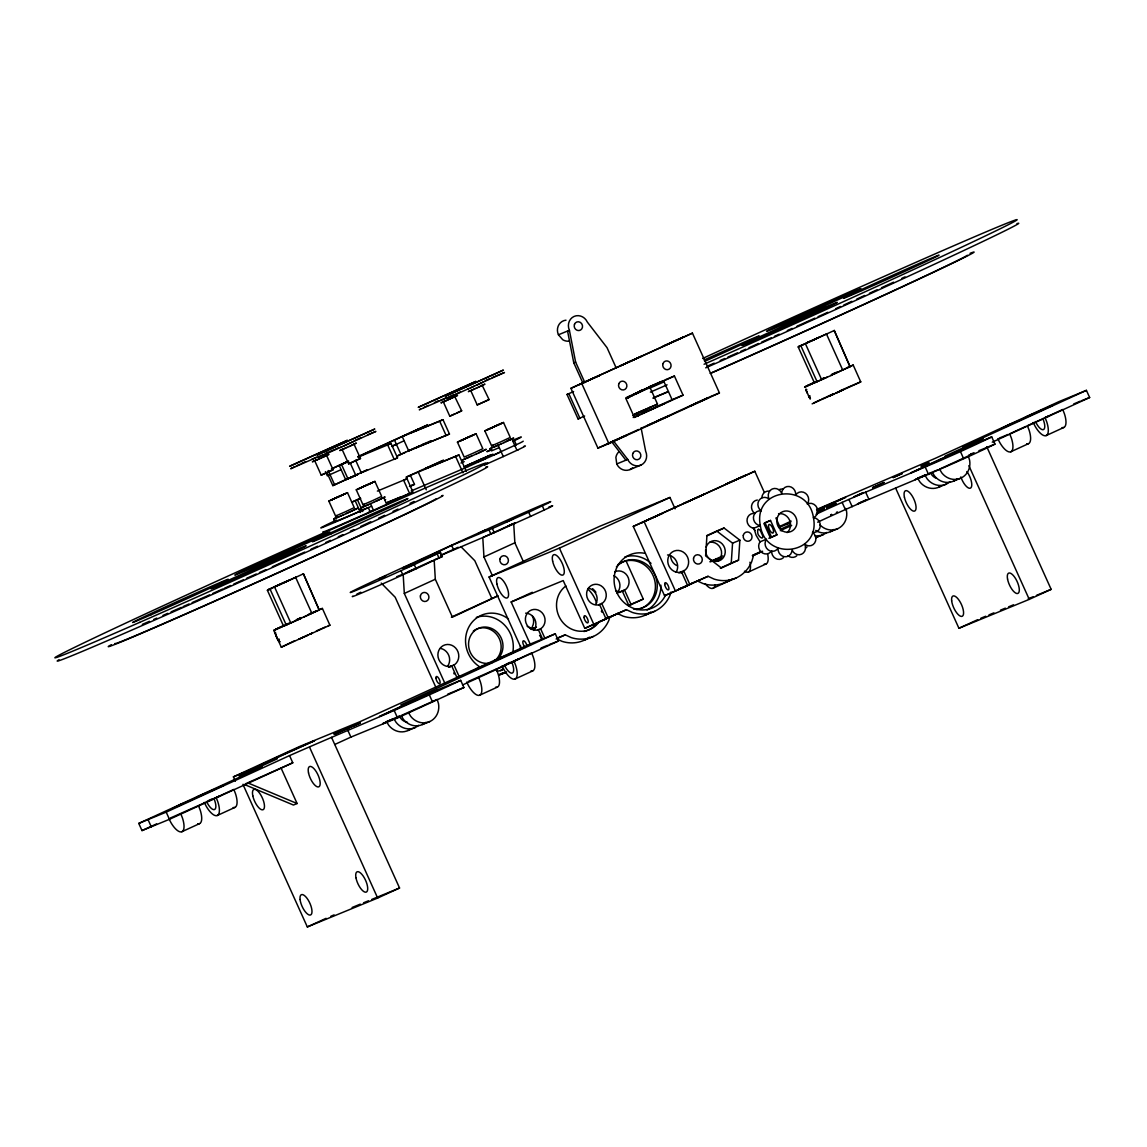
<?xml version="1.0" encoding="UTF-8"?>
<svg xmlns="http://www.w3.org/2000/svg" width="1147" height="1147" viewBox="0 0 1147 1147"><rect width="100%" height="100%" fill="white"/><g stroke="black" fill="none" stroke-linecap="round" stroke-linejoin="round"><path stroke-width="1.5" d="M320.716 609.028L322.364 608.383L329.92 625.23L281.302 647.18L273.746 630.32L288.686 623.251M281.302 647.18L294.851 640.643M296.084 577.113L274.979 586.619L279.194 584.841M312.285 612.985L309.446 614.118M322.364 608.484L283.61 626.205L267.409 590.318L280.943 584.052M669.475 415.615L647.869 425.422L652.041 423.372M812.133 403.859L860.752 381.922L853.196 365.061L848.35 367.054M826.915 333.791L798.455 346.609L802.742 344.874M853.196 365.061L830.758 375.485M720.33 568.138L731.241 563.148L732.56 543.162L716.746 531.032L706.638 535.663M724.058 528.036L706.925 535.893L705.606 555.865L721.42 567.994L738.553 560.137L739.872 540.165L724.058 528.036L716.746 531.032M276.556 636.657C273.172 625.818 277.23 642.822 279.854 641.632M609.774 617.158L608.856 620.326A34.539 32.001 67.7 0 1 571.192 637.589L565.227 634.836L557.614 637.961M670.981 592.024L670.049 595.193A34.539 32.001 67.7 0 1 632.384 612.455L626.42 609.702L599.164 621.76M805.667 389.421L810.054 398.927L809.897 395.729M679.01 572.955L685.361 569.858A11.155 10.323 67.7 0 0 682.895 551.865A11.155 10.323 67.7 0 0 667.812 559.564A11.155 10.323 67.7 0 0 680.601 572.296L681.576 571.966L687.698 585.644L664.557 595.723L633.273 526.43L754.798 471.259L764.246 492.206M598.734 604.813L603.064 602.705A10.495 9.721 67.7 0 0 601.128 585.816A10.495 9.721 67.7 0 0 586.719 592.426A10.495 9.721 67.7 0 0 598.089 604.985L599.566 604.569L606.089 619.022L584.784 628.355L563.22 580.583L511.161 601.974L530.574 644.958M336.946 517.455C333.648 516.752 333.06 522.358 335.842 520.795M328.845 501.096L347.498 492.665L354.251 507.619L345.29 511.82L335.598 516.05L328.845 501.096L347.498 492.665M356.273 489.826L374.911 481.41L381.664 496.35L372.703 500.565L363.011 504.78L356.273 489.826L374.911 481.41M335.598 516.05L336.659 515.49M336.63 517.698L339.397 516.594M363.011 504.78L364.086 504.221M364.043 506.429L366.825 505.34M626.864 398.224L649.962 387.385L657.518 404.131L634.434 414.97M319.181 609.946L303.41 573.815L319.181 609.946L303.539 617.158M640.628 391.514L635.323 394.195M850.013 366.639L834.256 330.494L850.013 366.639L834.371 373.836M449.395 666.88L454.814 664.514A11.155 10.337 67.7 0 0 453.825 646.421A11.155 10.337 67.7 0 0 438.097 652.686A11.155 10.337 67.7 0 0 449.853 666.493L451.76 666.034L457.309 678.321M319.31 456.807L318.12 457.467L375.886 431.415L368.015 434.627M420.49 409.121L419.286 409.794L447.33 397.636M457.438 442.14L476.077 433.738L482.83 448.692L473.138 453.223L464.191 457.094L457.438 442.14L476.077 433.738M484.851 430.885L503.504 422.483L510.257 437.423L500.551 441.953L491.604 445.825L484.851 430.885L503.504 422.483M491.604 445.825L493.052 445.108M483.647 450.484L480.65 451.947M492.837 447.402L494.873 446.627M491.403 450.914L499.26 447.617M518.286 449.696L503.304 456.578A106.255 1.477 -24.3 0 0 484.507 465.008M324.3 456.535L326.594 455.416L333.074 469.768L321.217 475.145L314.737 460.793L317.016 459.832M351.713 445.28L354.007 444.176L360.488 458.499L348.631 463.875L342.15 449.524L343.34 448.921M454.771 396.633L461.668 410.827L454.943 413.967L449.796 416.203L443.315 401.851L444.506 401.235M455.173 396.504L452.893 397.593M482.6 385.234L480.306 386.338M321.217 475.116L333.074 469.768M342.781 463.904L346.48 462.155M348.631 463.847L355.341 460.736M449.796 416.175L454.958 413.766M474.371 389.034L470.743 390.582L477.224 404.934L489.081 399.557L482.199 385.363M489.081 399.586L477.224 404.934M293.761 550.03L294.378 549.671L254.591 567.908L261.688 564.224M487.704 463.202L484.407 464.75M303.41 573.815L279.968 584.612M824.865 306.593L825.482 306.235L785.695 324.472L816.707 310.149M626.749 435.243L606.577 444.348L610.476 442.427M834.256 330.494L813.596 339.928M406.024 567.837L409.321 566.303M408.16 571.88L414.024 569.313M360.187 723.054L353.075 726.266L354.452 725.592M863.433 492.608L853.942 496.88L863.433 492.579M375.915 501.268L385.105 496.952L381.263 498.544M362.868 509.827L368.287 507.605L370.18 511.791M384.818 500.063L385.65 499.533M512.924 441.366L517.813 438.957A78.742 1.104 -24.3 0 0 513.412 440.018M492.751 455.388L519.706 443.143A78.742 1.104 -24.3 0 0 523.147 441.179M403.285 568.31L451.646 545.427L495.504 527.118A106.255 1.477 -24.3 0 1 528.695 512.222L547.248 503.562A78.742 1.104 -24.3 0 0 487.231 529.082L474.328 534.903A121.396 1.692 -24.3 0 0 438.885 551.033L405.723 566.231A121.396 1.692 -24.3 0 0 374.854 580.497L365.95 584.669A78.742 1.104 -24.3 0 0 389.421 575.909L414.253 564.668A106.255 1.477 -24.3 0 1 434.713 554.99L440.448 552.338L442.341 556.524L436.591 559.163A106.255 1.477 -24.3 0 0 416.132 568.84L391.299 580.081A78.742 1.104 -24.3 0 1 352.875 596.196M440.563 555.549L497.397 531.305A106.255 1.477 -24.3 0 1 530.574 516.394L549.141 507.734A78.742 1.104 -24.3 0 0 548.811 507.117M294.98 466.557L290.693 468.736L323.253 454.527M464.22 459.144L462.37 460.076L469.324 457.065M491.633 447.875L489.783 448.807L498.959 444.821M506.071 441.609L513.684 438.039L508.135 440.362M514.817 445.552L516.207 444.864L514.487 440.505M326.221 452.793L327.311 452.276M470.026 390.812L468.363 391.629L475.89 388.36M692.215 404.977L690.15 406.038L708.717 397.751M414.741 568.984L415.501 568.611L414.741 568.898M508.15 526.043L507.39 526.416L513.512 523.606L511.677 524.552M300.113 638.564L298.736 639.237L308.256 635.065M813.797 402.898L820.019 399.945M830.944 395.256L829.568 395.93L830.944 395.4M857.512 503.877L866.673 499.777L860.092 502.658M352.588 510.644L355.054 509.411L353.62 509.985M364.373 506.185L361.205 507.763L368.804 504.465M380.001 499.375L382.066 498.3M827.001 377.177L814.442 382.883L798.24 347.011L811.775 340.745M296.571 465.811L299.754 464.306M322.407 455.302L327.167 453.051M423.573 407.615L428.333 405.364M455.76 394.109L446.699 398.539L504.479 372.488L492.221 377.607M508.064 440.677L511.06 439.215L508.594 440.219M315.568 460.291L312.357 461.825L318.364 459.23M444.161 401.35L440.95 402.884L446.957 400.289M342.982 449.022L339.784 450.57L345.792 447.961M415.988 430.455C420.978 427.974 402.353 436.706 412.805 431.759M423.257 444.434L421.494 445.251L423.257 444.348M360.359 498.386L358.71 499.174L360.344 498.501M431.917 465.739C436.907 463.259 418.282 471.99 428.734 467.044M408.662 571.636L413.164 569.586M813.969 382.496L804.577 387.127L832.077 375.069M824.664 377.908L822.012 379.184L824.664 378.094M309.833 634.334L312.486 633.029L309.833 634.148M354.38 725.449L359.011 723.169L335.053 734.037L360.187 723.04M831.589 514.415L830.715 514.831L831.589 514.544M451.359 617.129L497.87 595.795M497.683 596.039L452.42 617.143L435.315 579.249L434.154 559.879L442.341 556.524M301.274 463.603L305.862 461.481M457.28 393.392L460.348 391.987M478.657 452.864L486.271 449.294L484.909 449.81M322.952 457.166L328.96 454.341L325.762 455.689M451.531 398.224L457.553 395.4L454.355 396.747M350.365 445.896L356.387 443.072L353.176 444.419M478.959 386.955L484.966 384.13L481.769 385.478M352.961 476.507L349.262 478.256L350.896 477.568M355.169 475.661L357.792 474.414L354.093 476.005M422.125 444.993L425.379 443.402M815.345 339.125C829.324 332.544 796.104 347.527 810.026 341.519M694.136 404.074L708.731 397.522M831.532 375.012L835.762 372.976L831.546 374.782M508.852 525.713L510.687 524.867M301.389 637.961L304.715 636.442M821.539 399.242L825.697 397.321M832.235 394.654L833.797 393.923M235.364 781.15L233.415 776.849L264.799 762.382L299.783 746.425L359.628 721.85L527.849 645.058L555.306 633.789L558.532 640.972L462.542 684.974M778.641 526.903L791.186 521.111M289.546 755.601L292.786 762.784L169.441 819.316L141.999 830.586L138.758 823.417L166.2 812.133L289.546 755.601C346.58 730.481 404.361 707.097 460.678 680.343L463.918 687.512L397.55 717.936L350.753 737.163M816.062 514.272C873.985 487.031 934.217 465.094 991.725 436.921L994.965 444.104C936.913 472.521 876.122 494.644 817.682 522.186M836.335 512.422L837.41 511.92M357.893 456.664L389.478 442.183A121.396 1.692 -24.3 0 1 424.92 426.053L427.659 424.92L358.251 456.735M331.34 469.066L348.702 461.108M391.041 443.488L387.715 445.007L394.195 459.359L397.522 457.839L391.041 443.488L358.136 457.166M439.674 421.193L442.986 419.673L449.466 434.025L408.719 450.929L402.239 436.577L439.674 421.193L446.154 435.545M341.118 469.639L327.325 475.833L325.433 471.646M391.657 446.484L404.131 440.763M326.981 472.664L332.831 485.625L367.814 469.668L363.714 471.36M405.45 452.233A121.396 1.692 -24.3 0 0 396.862 456.162L430.985 440.72M570.919 388.317L692.43 333.132L719.427 392.934L608.885 443.602L597.917 448.104L570.919 388.317L692.43 333.132M567.019 394.482L568.84 393.722L579.88 418.182L578.059 418.927L567.019 394.482L573.6 391.543M352 502.185L360.688 498.386M368.001 512.752L386.711 504.25A106.255 1.477 -24.3 0 1 407.171 494.572L412.906 491.934L406.31 477.095L458.915 454.958L466.299 471.302M431.587 465.926L426.053 468.463L458.915 454.958M352.115 510.917L343.096 515.017M379.528 499.648L373.521 502.357M409.952 486.443L414.483 484.378L410.425 475.403M411.142 490.959L467.962 466.714M578.059 418.927L584.64 416.003M639.51 391.227L642.736 389.736M649.216 386.768L661.375 381.55M626.162 397.636L663.453 380.546L672.085 399.672L683.053 395.17L674.422 376.03L665.016 379.901M674.422 376.03L625.789 398.324L634.42 417.465L683.053 395.17M627.223 397.909L632.083 395.672M635.137 413.938L636.04 413.522M632.743 415.63L650.75 407.085L644.858 409.508M633.187 417.508L672.085 399.672M597.917 448.104L638.549 429.48M641.804 427.989L708.459 397.435M404.705 573.385L432.605 560.596M445.108 683.813L404.317 593.458L435.315 579.249M483.948 556.955L514.86 542.789L513.698 523.419L482.787 537.585L483.948 556.955L492.436 575.751M521.383 648.6L489.066 577.013L599.609 526.344L669.948 497.454L675.096 508.838M489.066 577.013L559.406 548.123L669.948 497.454M633.273 526.43L754.798 471.259M511.161 601.974L532.294 592.282M770.497 520.451L763.873 523.491L770.354 537.843L776.978 534.803L770.497 520.451L765.02 522.702L771.501 537.054L776.978 534.803M537.556 629.99L540.925 628.599A10.495 9.721 67.7 0 0 540.165 611.107A10.495 9.721 67.7 0 0 525.426 618.247A10.495 9.721 67.7 0 0 538.43 629.803L542.732 639.366M790.498 522.229L787.473 523.606L790.398 522.415M816.879 510.745L845.64 497.311L817.653 509.583M816.879 512.265L824.406 508.809L817.94 511.476M138.758 823.417L262.118 766.87L239.279 776.247L277.316 758.812L233.415 776.849M709.878 561.786L722.739 555.894M780.505 529.254L790.269 524.781M710.839 561.672L716.732 558.976L711.398 561.155M712.258 561.37L721.105 557.313M555.306 633.789L400.762 704.946L460.678 680.343M713.563 561.256L721.692 557.528M780.275 530.674L791.659 525.455M992.255 442.168L1089.65 397.522L1086.41 390.353L963.036 446.9L983.108 438.656L945.071 456.09L991.725 436.921M768.848 538.273L771.501 537.054M629.574 604.913L643.281 599.064L626.018 560.854M556.166 638.994L565.227 634.836M643.281 599.064L628.9 605.645L622.377 591.192L621.129 591.594A10.495 9.721 67.7 0 1 615.609 590.734M141.999 830.586L156.609 823.89M208.037 800.792L212.453 798.771M505.841 664.299L510.257 662.278M584.784 628.355L626.42 609.702M170.373 818.026L220.711 795.66L213.872 798.47A10.495 3.943 65.4 0 1 214.532 809.538A10.495 3.943 65.4 0 1 206.56 801.481M245.917 783.602L292.786 762.784M468.191 681.519L518.53 659.152L511.677 661.977A10.495 3.943 65.4 0 1 512.336 673.045A10.495 3.943 65.4 0 1 504.365 664.973M1025.762 426.44L1009.69 433.81L1011.31 437.91A17.062 6.423 65.4 0 1 1010.765 451.789L1028.458 443.688M1063.828 427.473L1046.136 435.588A17.062 6.423 65.4 0 0 1046.681 421.709L1045.06 417.594L1062.739 409.493L1064.359 413.594A17.062 6.423 65.4 0 1 1062.05 427.573M334.752 744.489L350.896 737.105L347.656 729.922M418.669 725.305A17.062 15.8 67.7 0 1 396.116 722.381L393.808 718.581L382.754 723.642L399.543 716.302M395.185 717.95L399.328 716.043A10.495 9.721 67.7 0 0 407.5 722.309M915.435 479.489L924.912 475.145L927.22 478.944A17.062 15.8 67.7 0 0 949.773 481.869M921.17 477.209L932.224 472.134L934.533 475.933A17.062 15.8 67.7 0 0 957.085 478.858M968.857 455.345L972.011 453.897L969.086 455.101M425.981 722.295A17.062 15.8 67.7 0 1 403.429 719.37L401.12 715.57L437.165 699.398L438.498 703.641A17.062 15.8 67.7 0 1 429.824 721.535L422.512 724.531M664.557 595.723L687.698 585.644M708.057 576.31L678.938 589.128L708.057 576.31L714.022 579.063A34.539 32.001 67.7 0 0 751.686 561.786L753.55 555.449L762.626 551.291M753.178 555.105L760.733 551.635M752.432 555.578L761.852 551.449M168.896 818.628L170.917 822.571A17.062 6.423 65.4 0 0 181.857 831.733L199.549 823.632M204.266 802.413L206.288 806.355A17.062 6.423 65.4 0 0 217.227 815.517L234.92 807.416M466.7 682.121L468.722 686.064A17.062 6.423 65.4 0 0 479.661 695.225L497.354 687.125M502.071 665.905L504.092 669.848A17.062 6.423 65.4 0 0 515.032 679.024L532.724 670.909M712.961 588.296L730.653 580.196M748.331 572.081L766.024 563.98M242.935 784.347L307.324 926.934L326.092 918.331M895.592 488.02L958.921 628.269L977.688 619.667M307.324 926.934L377.664 898.044L399.557 888.007L331.512 737.32M958.921 628.269L1029.26 599.379L1051.154 589.343L986.764 446.757M434.455 402.54L438.684 400.604M326.25 453.18L333.304 449.939M334.695 449.567L338.924 447.631M476.679 385.163L483.331 381.965M450.025 398.912L452.448 397.851M321.432 457.854L323.855 456.793M477.453 387.643L479.862 386.582M348.86 446.584L351.283 445.523M413.924 431.401L419.3 428.921L416.605 429.982M419.286 446.111L415.874 447.703L420.404 445.61M354.079 476.148L355.814 475.388L350.05 462.642M429.853 466.686L443.588 460.205L441.767 460.951A121.396 1.692 -24.3 0 0 406.31 477.095M476.363 453.911L479.876 452.362M503.791 442.656L507.289 441.093M261.688 564.052L285.603 553.585M282.75 583.235L288.729 580.411L284.513 582.217M612.785 441.366L618.004 439M381.879 577.572C371.929 582.232 392.833 572.568 382.869 577.242M410.311 565.973L413.608 564.424L406.024 567.851M821.066 379.241L824.163 377.822M298.951 619.122L300.7 618.319M827.073 396.69L833.267 393.865M816.578 509.512L935.622 458.169L1058.968 401.622L1086.41 390.353M924.382 464.535C911.951 470.37 938.074 458.284 925.629 464.134M346.093 513.612L357.678 508.221L353.85 509.813M448.835 396.948L453.337 394.912M476.937 453.696L470.757 456.492M501.253 443.846L504.365 442.441M477.783 460.836L465.338 466.643L489.239 455.875L477.525 460.893A106.069 1.477 -24.3 0 0 463.976 466.872M448.147 399.801L450.341 398.812M319.569 458.743L321.748 457.753M475.575 388.532L477.754 387.543M346.982 447.473L349.161 446.484M346.265 462.442L347.828 461.725M352.746 476.794L354.294 476.077M373.621 502.357L370.51 503.748L373.478 510.329L361.879 515.49A78.742 1.104 -24.3 0 1 323.454 531.606M810.8 341.304L814.556 339.612M283.739 582.447L267.624 589.916L271.911 588.182M657.26 420.978L665.303 417.379M296.471 619.71L301.274 617.545M296.184 620.011L299.94 618.319M297.145 619.939L300.715 618.104M301.231 618.376L273.746 630.434M835.546 393.134L843.332 389.722L835.532 393.364M495.346 446.484L501.354 443.746M634.348 414.21L643.395 410.153M847.518 367.7L850.457 366.38M805.94 389.378L806.785 389.464M806.026 390.252L806.198 389.493M806.398 391.098L806.298 390.138M809.022 396.919L810.442 398.669M278.176 640.227L279.811 641.976M447.072 397.407L440.434 400.317M474.485 386.138L470.485 387.915M343.785 446.025L354.738 440.907M446.04 400.733L448.463 399.615M317.447 459.675L319.884 458.556M344.874 448.42L347.297 447.287M456.52 413.063L461.668 410.827M344.745 463.116L346.48 462.313M351.226 477.467L352.961 476.665M648.801 387.371L633.832 394.281L655.439 384.532L651.267 386.281M484.421 464.621L487.704 463.187M832.105 374.237L836.737 372.158M831.976 374.467L834.385 373.392M839.661 390.969L845.841 388.216M306.521 635.624L308.271 634.85M485.253 380.689L489.382 378.854M355.283 440.247L360.789 437.796M340.157 516.322L343.67 514.702M367.585 505.053L371.098 503.447M371.585 506.142L359.986 511.304A78.742 1.104 -24.3 0 1 336.515 520.064M634.377 394.066L637.302 392.761M467.919 457.739L471.546 456.09M480.851 459.46L483.69 458.198M316.371 457.295L311.841 459.259M345.39 462.8L339.225 465.453L345.706 479.804L351.871 477.152M356.846 460.062L360.488 458.499M620.556 437.853L626.749 435.2M308.83 614.175L316.013 611.021M847.232 387.6L860.766 381.808M832.22 394.84L833.783 394.152M316.4 630.922L320.558 629.086M341.39 515.72L333.777 519.032M631.251 395.629L628.126 396.991L628.556 397.952M634.377 394.253L642.377 390.525M637.675 412.82L644.213 409.952M798.24 347.011L800.893 345.835L817.094 381.722M267.409 590.318L270.061 589.157L286.263 625.029M445.61 400.891L443.315 401.851M340.358 447.531L341.906 446.857M344.43 448.563L342.15 449.524M344.415 463.23L342.781 463.918M286.664 624.699L288.112 624.068M322.063 628.427L325.074 627.108M859.003 503.289L857.497 503.934M649.933 407.271L657.518 404.131M467.46 457.882L464.994 458.886M467.847 389.048L468.937 388.589M667.325 416.504L668.744 415.902M1073.721 403.945L1080.302 401.163M540.968 648.069L547.535 645.302M568.783 341.175A10.638 9.864 67.7 0 1 562.718 339.698L558.431 334.781L569.399 330.279A10.638 9.864 67.7 0 1 573.987 316.472A10.638 9.864 67.7 0 1 587.321 322.063L607.035 347.67L616.297 368.173M583.034 383.327L573.772 362.825L575.608 362.079L569.399 330.279M410.124 433.179L442.986 419.673M392.274 445.997L396.389 444.305M416.605 447.531L449.466 434.025M360.086 473.224L397.522 457.839M377.363 491.088L406.97 478.772L403.644 480.292L409.594 493.454L386.582 502.902M410.368 486.056L414.483 484.378M359.212 509.698L361.491 508.766M386.611 502.73L401.407 496.651M710.022 396.79L719.427 392.934M618.778 451.889A10.638 9.864 67.7 0 0 615.882 457.467L616.756 463.947L627.724 459.445A10.638 9.864 67.7 0 0 641.058 465.037A10.638 9.864 67.7 0 0 645.646 451.23L641.073 427.802M630.09 469.539L641.058 465.037M403.013 567.722L440.448 552.338M396.747 576.712L403.156 574.088L404.317 593.458M752.991 513.44A7.484 6.939 67.7 0 0 747.041 520.896A7.484 6.939 67.7 0 0 753.923 528.193L760.318 525.57C752.862 488.436 808.305 481.568 813.438 517.655C820.894 554.79 765.45 561.657 760.318 525.57A7.484 6.939 67.7 0 1 753.436 517.268A7.484 6.939 67.7 0 1 761.278 510.888A7.484 6.939 67.7 0 1 759.07 500.293A7.484 6.939 67.7 0 1 769.107 499.074A7.484 6.939 67.7 0 1 772.16 489.023A7.484 6.939 67.7 0 1 781.695 493.31A7.484 6.939 67.7 0 1 789.193 486.486A7.484 6.939 67.7 0 1 795.674 495.117A7.484 6.939 67.7 0 1 805.61 493.353A7.484 6.939 67.7 0 1 807.287 504.035A7.484 6.939 67.7 0 1 816.994 507.806A7.484 6.939 67.7 0 1 813.438 517.655A7.484 6.939 67.7 0 1 820.32 525.943A7.484 6.939 67.7 0 1 812.477 532.337A7.484 6.939 67.7 0 1 814.685 542.932A7.484 6.939 67.7 0 1 804.649 544.137A7.484 6.939 67.7 0 1 801.595 554.202A7.484 6.939 67.7 0 1 792.061 549.9A7.484 6.939 67.7 0 1 784.562 556.739A7.484 6.939 67.7 0 1 778.082 548.094A7.484 6.939 67.7 0 1 768.146 549.857A7.484 6.939 67.7 0 1 766.468 539.19L760.06 541.814A7.484 6.939 67.7 0 0 761.006 551.836A7.484 6.939 67.7 0 0 770.497 552.209M1025.361 417.178L1052.803 405.278L1001.274 428.548L1014.536 422.469L1007.668 425.293M732.56 543.162L739.872 540.165M618.491 592.684L626.047 589.171A10.495 9.721 67.7 0 0 627.251 575.722A10.495 9.721 67.7 0 0 614.72 571.823M1045.06 417.594L1049.62 415.716L1027.368 425.709L1028.988 429.81A17.062 6.423 65.4 0 1 1026.68 443.789M531.204 629.402L536.452 627.165M779.085 527.434L790.412 522.774M999.281 438.082L1008.199 434.426M448.706 667.282L451.76 666.034M680.888 572.898L684.028 571.607L689.906 584.626M970.835 454.011L974.061 452.692M978.878 450.714L994.965 444.104M924.912 475.145L917.6 478.141L919.908 481.941A17.062 15.8 67.7 0 0 941.372 485.726M933.687 471.532L938.074 469.74M915.32 479.604L919.708 477.812M494.271 660.615L521.699 648.715L470.17 671.984L483.432 665.905L476.579 668.715M731.241 563.148L738.553 560.137M752.475 555.621L756.59 553.929M618.921 613.057L606.806 618.348L612.297 616.097M699.541 580.081L687.426 585.371L692.903 583.12M823.173 534.674L815.875 537.671A17.062 15.8 67.7 0 0 819.345 535.448M830.485 531.678L837.797 528.667M938.992 487.102L946.304 484.106M953.616 481.095L960.928 478.098A17.062 15.8 67.7 0 0 969.602 460.205L968.269 455.961L939.536 469.137L941.845 472.937A17.062 15.8 67.7 0 0 960.928 478.098M196.452 797.122L223.894 785.222L172.365 808.492L185.628 802.398L178.774 805.223M447.717 694.164L463.918 687.512M498.959 675.239L506.573 672.099A34.539 32.001 67.7 0 1 499.418 674.35M584.253 640.198L593.4 636.442M645.46 615.064L654.593 611.308M386.496 721.578L393.808 718.581M725.277 582.418L736.245 577.916M407.888 730.539L415.2 727.542M280.9 767.658L297.102 803.531L293.446 805.036L244.096 784.362M980.814 618.233L985.717 616.226M988.986 614.878L993.904 612.856M1000.442 610.175L1005.346 608.154M1008.614 606.82L1013.532 604.799M1028.242 598.748L1033.16 596.741M1036.429 595.393L1051.154 589.343M330.852 916.238L334.121 914.89M352.115 907.492L360.301 904.137M363.57 902.789L368.474 900.782M371.743 899.434L399.557 888.007M328.271 625.76L329.92 625.129M1081.865 400.561L1089.65 397.522M535.778 627.524L535.119 627.782A11.155 10.337 67.7 0 1 527.176 626.276M549.184 644.6L558.532 640.972M387.543 503.719L386.711 504.25L383.743 497.683M622.377 591.192L624.585 590.189L631.122 604.641M274.836 632.743L275.61 632.456M247.752 782.856L297.102 803.531M697.089 580.812L703.054 583.565A34.539 32.001 67.7 0 0 729.22 580.239M617.287 613.459L623.251 616.211A34.539 32.001 67.7 0 0 650.65 612.011M557.571 639.28L562.044 641.345A34.539 32.001 67.7 0 0 589.443 637.159M460.85 546.603L474.801 560.711L491.776 598.29M381.22 583.092L395.17 597.214L435.975 687.569M613.186 440.577L627.724 459.445M612.398 442.67L625.889 460.191M760.06 541.814L756.16 535.377L753.923 528.193M408.432 712.574L410.741 716.373A17.062 15.8 67.7 0 0 429.824 721.535M386.854 722.166L388.804 725.377A17.062 15.8 67.7 0 0 410.282 729.162M808.506 395.801L809.122 396.862M277.674 639.123L278.291 640.184M1033.175 422.483L1035.196 426.412A17.062 6.423 65.4 0 0 1046.136 435.588M997.804 438.699L999.826 442.627A17.062 6.423 65.4 0 0 1010.765 451.789M429.279 694.824L432.534 701.978M968.871 465.653L1029.26 599.379M925.357 467.345L928.597 474.528M826.485 334.049L842.672 369.922M805.409 343.713L821.61 379.585M865.541 491.92L868.781 499.088M848.952 499.519L852.192 506.687M842.099 502.329L845.339 509.512M775.888 517.985L781.709 530.875M636.599 413.121L638.019 416.275M575.608 362.079L584.855 382.582M581.887 383.801L608.885 443.602M644.241 521.928L675.526 591.221M601.774 603.551L608.297 618.004M542.359 505.956L544.252 510.143M511.849 438.971L516.982 450.327L521.856 447.932A78.742 1.104 -24.3 0 0 523.763 446.441M559.406 548.123L593.931 624.599M528.695 512.222L530.574 516.394M498.171 445.222L503.304 456.578M514.86 542.789L523.606 562.145M540.595 628.742L544.94 638.349M492.407 528.523L494.285 532.71M489.081 530.043L490.973 534.23M455.603 456.477L462.987 472.822M451.646 545.427L453.538 549.599M418.168 471.861L426.268 489.798M394.496 440.118L400.977 454.47M437.136 553.858L439.014 558.044M414.253 564.668L416.132 568.84M453.954 665.002L459.517 677.303M355.57 460.105L361.334 472.865M401.02 570.747L402.912 574.919M341.519 464.521L348 478.873M357.448 499.791L362.753 511.562M355.169 500.737L360.473 512.494M328.185 470.514L334.652 484.866M334.064 518.845L335.139 521.24M394.31 710.767L397.55 717.936M295.639 577.357L311.841 613.244M274.563 587.02L290.765 622.907M309.618 747.357L377.664 898.044M166.2 812.133L169.441 819.316M148.106 819.775L151.347 826.958M960.369 451.388L963.595 458.571M180.767 813.753L182.402 817.854A17.062 6.423 65.4 0 1 181.857 831.733M198.46 805.638L200.08 809.739A17.062 6.423 65.4 0 1 197.771 823.732M496.278 669.131L497.884 673.246A17.062 6.423 65.4 0 1 495.576 687.225M478.586 677.246L480.206 681.347A17.062 6.423 65.4 0 1 479.661 695.225M807.402 393.335L806.542 391.027M845.726 508.379L846.486 510.788A17.062 15.8 67.7 0 1 838.428 528.366A17.062 15.8 67.7 0 1 819.675 524.623M279.065 639.037L279.352 640.169M567.564 331.039L573.772 362.825M778.555 513.684A10.767 9.965 67.7 0 1 789.537 520.078A10.767 9.965 67.7 0 1 787.1 532.638M754.884 513.512A7.484 6.939 67.7 0 1 757.335 500.02M783.387 557.729A7.484 6.939 67.7 0 1 771.687 550.718M761.837 497.812A7.484 6.939 67.7 0 1 769.451 491.131M779.128 489.697A7.484 6.939 67.7 0 1 782.799 489.109M796.764 555.808A7.484 6.939 67.7 0 1 788.003 555.765M807.029 546.976A7.484 6.939 67.7 0 1 805.438 547.965M970.061 253.301A183.735 2.566 -24.3 0 1 900.022 287.868A183.735 2.566 -24.3 0 1 710.538 373.377M668.457 391.643A183.735 2.566 -24.3 0 1 652.93 398.181M1016.93 223.651A236.167 3.298 -24.3 0 1 927.636 267.38A236.167 3.298 -24.3 0 1 705.692 367.843M667.095 384.833A236.167 3.298 -24.3 0 1 650.392 392.116M702.667 358.452A236.167 3.298 -24.3 0 1 1017.131 219.694A236.167 3.298 -24.3 0 1 704.072 364.244M663.74 382.008A236.167 3.298 -24.3 0 1 648.772 388.532M905.04 276.871A183.735 2.566 -24.3 0 1 901.829 278.363M893.556 282.191A183.735 2.566 -24.3 0 1 881.527 287.725M877.054 289.79A183.735 2.566 -24.3 0 1 869.397 293.302M864.695 295.467A183.735 2.566 -24.3 0 1 856.723 299.109M851.891 301.317A183.735 2.566 -24.3 0 1 843.776 305.016M840.522 306.493A183.735 2.566 -24.3 0 1 835.79 308.643M827.804 312.285A183.735 2.566 -24.3 0 1 818.083 316.687M814.814 318.163A183.735 2.566 -24.3 0 1 796.993 326.221M792.161 328.386A183.735 2.566 -24.3 0 1 787.329 330.565M779.243 334.207A183.735 2.566 -24.3 0 1 774.397 336.372M771.2 337.806A183.735 2.566 -24.3 0 1 761.665 342.078M758.54 343.469A183.735 2.566 -24.3 0 1 748.948 347.756M745.65 349.218A183.735 2.566 -24.3 0 1 740.733 351.412M737.478 352.846A183.735 2.566 -24.3 0 1 727.901 357.104M724.775 358.481A183.735 2.566 -24.3 0 1 720.173 360.516M714.208 363.155A183.735 2.566 -24.3 0 1 707.298 366.194M967.365 255.251A176.38 2.466 -24.3 0 1 875.577 299.009A176.38 2.466 -24.3 0 1 710.237 373.363M666.937 392.088A176.38 2.466 -24.3 0 1 653.489 397.636M704.115 360.029A51.773 0.717 -24.3 0 1 759.185 335.942A51.773 0.717 -24.3 0 1 704.545 361.405M441.552 495.805A183.735 2.566 -24.3 0 1 270.592 576.167A183.735 2.566 -24.3 0 1 111.402 644.671M485.826 467.087A236.167 3.298 -24.3 0 1 272.255 567.579A236.167 3.298 -24.3 0 1 59.013 659.754M414.053 501.454A183.735 2.566 -24.3 0 1 410.053 503.361M398.009 509.067A183.735 2.566 -24.3 0 1 393.034 511.39M384.661 515.318A183.735 2.566 -24.3 0 1 378.639 518.114M370.725 521.785A183.735 2.566 -24.3 0 1 360.76 526.401M353.907 529.57A183.735 2.566 -24.3 0 1 350.423 531.161M342.91 534.617A183.735 2.566 -24.3 0 1 338.293 536.739M330.422 540.352A183.735 2.566 -24.3 0 1 325.619 542.545M317.547 546.23A183.735 2.566 -24.3 0 1 311.052 549.198M304.686 552.08A183.735 2.566 -24.3 0 1 272.341 566.747M265.889 569.643A183.735 2.566 -24.3 0 1 259.451 572.554M256.225 574.002A183.735 2.566 -24.3 0 1 246.519 578.36M243.307 579.808A183.735 2.566 -24.3 0 1 233.716 584.095M230.576 585.515A183.735 2.566 -24.3 0 1 224.339 588.296M222.805 588.97A183.735 2.566 -24.3 0 1 212.912 593.386M209.629 594.849A183.735 2.566 -24.3 0 1 192.123 602.605M189.069 603.953A183.735 2.566 -24.3 0 1 183.104 606.591M181.355 607.365A183.735 2.566 -24.3 0 1 171.118 611.853M167.82 613.315A183.735 2.566 -24.3 0 1 162.974 615.423M156.766 618.133A183.735 2.566 -24.3 0 1 153.784 619.423M149.483 621.301A183.735 2.566 -24.3 0 1 142.328 624.384M436.261 498.687A176.38 2.466 -24.3 0 1 268.9 576.812A176.38 2.466 -24.3 0 1 115.015 643.467M667.54 554.947A11.155 10.323 67.7 0 1 676.128 572.238M706.122 547.119A10.495 9.721 67.7 0 1 722.252 543.936A10.495 9.721 67.7 0 1 718.954 560.897A10.495 9.721 67.7 0 1 705.606 549.743M709.878 542.23A10.495 9.721 67.7 0 1 720.617 548.467A10.495 9.721 67.7 0 1 718.223 560.711M755.013 530.459A11.155 10.323 67.7 0 1 753.307 528.122M632.642 467.79A10.638 9.864 67.7 0 1 616.756 463.947M558.431 334.781A10.638 9.864 67.7 0 1 566.001 320.185M487.059 451.732A106.069 1.477 -24.3 0 1 491.117 449.968M468.076 466.657A106.255 1.477 -24.3 0 1 501.268 451.746M460.979 463.044A78.742 1.104 -24.3 0 1 464.162 461.624M487.188 451.388A78.742 1.104 -24.3 0 1 491.791 449.352M466.055 465.811A78.742 1.104 -24.3 0 1 472.306 463.015M473.84 462.327A78.742 1.104 -24.3 0 1 490.644 454.886M351.842 502.114A121.396 1.692 -24.3 0 1 359.527 498.558M486.084 457.151A106.069 1.477 -24.3 0 1 493.009 454.155M364.115 509.426A106.069 1.477 -24.3 0 1 334.867 521.426M409.45 486.443A121.396 1.692 -24.3 0 1 412.289 485.138M515.032 679.024A17.062 6.423 65.4 0 0 515.577 665.145L513.956 661.03L531.649 652.93L533.255 657.03A17.062 6.423 65.4 0 1 530.946 671.009M217.227 815.517A17.062 6.423 65.4 0 0 217.772 801.638L216.152 797.538L233.83 789.423L235.45 793.538A17.062 6.423 65.4 0 1 233.142 807.517M833.969 529.441A17.062 15.8 67.7 0 1 815.718 530.43M936.081 478.184A10.495 9.721 67.7 0 1 930.432 472.607M1042.781 418.54A10.495 3.943 65.4 0 1 1043.44 429.609A10.495 3.943 65.4 0 1 1035.469 421.537M826.657 532.437A17.062 15.8 67.7 0 1 815.058 535.878M749.966 562.202A17.062 6.423 65.4 0 1 744.432 571.22M767.658 554.087A17.062 6.423 65.4 0 1 764.246 564.08M714.997 584.999A17.062 6.423 65.4 0 1 705.104 583.665M731.944 579.034A17.062 6.423 65.4 0 1 728.875 580.296M966.849 471.546A11.155 4.201 65.4 0 1 970.835 487.876A11.155 4.201 65.4 0 1 960.842 476.908M332.53 468.349A121.396 1.692 -24.3 0 1 348.028 461.194M332.831 485.625A121.396 1.692 -24.3 0 1 358.151 473.912M408.361 450.9A121.396 1.692 -24.3 0 1 414.253 448.219M453.768 672.974A3.943 1.477 65.4 0 1 454.169 674.006M502.515 670.02A29.392 27.227 67.7 0 1 496.923 671.181M480.163 667.124A29.392 27.227 67.7 0 1 469.453 625.932A29.392 27.227 67.7 0 1 508.465 618.993M520.552 645.775A29.392 27.227 67.7 0 1 520.208 648.772M476.335 617.387A29.392 27.227 67.7 0 1 512.895 651.768M502.744 669.045A29.392 27.227 67.7 0 1 500.379 670.651M473.324 631.051A18.366 17.019 67.7 0 1 497.497 635.538A18.366 17.019 67.7 0 1 494.543 660.858M493.081 661.876A18.366 17.019 67.7 0 1 491.504 662.708M489.941 663.066A18.366 17.019 67.7 0 1 468.808 641.101A18.366 17.019 67.7 0 1 495.389 630.692A18.366 17.019 67.7 0 1 494.902 661.116M493.325 661.948A18.366 17.019 67.7 0 1 491.662 662.608M532.237 615.681A11.155 10.337 67.7 0 1 532.294 626.706M440.405 648.37A11.155 10.337 67.7 0 1 447.588 666.307M502.63 672.816A34.539 32.001 67.7 0 1 498.787 675.196M440.778 555.205A121.396 1.692 -24.3 0 1 458.155 547.277M356.774 594.175A78.742 1.104 -24.3 0 1 360.76 592.225M601.343 611.15A3.943 1.477 65.4 0 1 601.86 612.14M598.361 622.835A24.99 23.155 67.7 0 1 563.191 622.85A24.99 23.155 67.7 0 1 565.887 585.974M596.54 623.581A24.99 23.155 67.7 0 1 583.923 631.538M592.569 588.669A24.99 23.155 67.7 0 1 595.895 592.225M525.24 647.51A3.943 1.477 65.4 0 1 522.846 642.664A3.943 1.477 65.4 0 1 524.394 641.187A3.943 1.477 65.4 0 1 526.946 645.904M539.563 635.438A3.943 1.477 65.4 0 1 540.151 636.298M540.667 637.288A3.943 1.477 65.4 0 1 541.069 638.32M617.946 564.582A24.99 23.155 67.7 0 1 653.446 576.425A24.99 23.155 67.7 0 1 636.298 609.674M588.44 588.182A10.495 9.721 67.7 0 1 595.709 604.283M624.8 556.983A28.876 26.754 67.7 0 1 651.009 563.335M660.887 585.185A28.876 26.754 67.7 0 1 647.066 610.032M665.719 594.705A28.876 26.754 67.7 0 1 632.456 607.924A28.876 26.754 67.7 0 1 614.735 573.629A28.876 26.754 67.7 0 1 644.299 553.227M587.967 589.2A28.876 26.754 67.7 0 1 596.555 602.978M595.393 623.581A28.876 26.754 67.7 0 1 593.945 626.377M613.745 575.622A10.495 9.721 67.7 0 1 616.914 592.927M525.641 613.172A10.495 9.721 67.7 0 1 534.846 619.323A10.495 9.721 67.7 0 1 533.814 630.434M616.383 566.919A24.99 23.155 67.7 0 1 655.267 575.665A24.99 23.155 67.7 0 1 633.56 609.071M676.587 565.485A10.495 9.721 67.7 0 1 670.608 555.865M579.579 384.503L599.752 375.399L579.579 384.503M620.871 365.578L642.478 355.828L620.871 365.578M642.463 413.407L664.07 403.658L642.463 413.407M641.947 522.631L662.106 513.526L641.947 522.631M663.152 346.193L683.784 336.888L663.152 346.193M683.956 503.375L704.115 494.271L683.956 503.375M725.779 484.206L745.937 475.102L725.779 484.206M773.537 531.319L773.508 532.151A4.731 1.778 65.4 0 1 769.537 529.799A4.731 1.778 65.4 0 1 769.737 524.48A4.731 1.778 65.4 0 1 773.537 531.319M459.933 441.007L473.668 434.813L459.933 441.007M487.346 429.738L501.096 423.544L487.346 429.738M276.8 628.828L274.922 629.918L283.911 625.631L276.8 628.828M807.631 385.521L805.753 386.611L814.757 382.324L807.631 385.521M290.822 465.682L289.618 466.342L347.383 440.29L290.822 465.682M318.235 454.413L317.031 455.087L374.811 429.035L318.235 454.413M419.401 406.741L418.211 407.4L475.976 381.349L419.401 406.741M446.828 395.471L445.624 396.145L503.39 370.094L446.828 395.471M331.655 499.777L345.089 493.769L331.655 499.777M359.068 488.522L372.503 482.514L359.068 488.522M478.213 461.696L485.554 458.413L478.213 461.696M478.328 533.384L485.654 530.1L478.328 533.384M505.77 522.114L513.096 518.831L505.77 522.114M514.974 523.003L514.214 523.376L514.974 522.989M334.121 734.008L340.989 730.94L334.121 734.008M826.844 507.963L836.005 503.863L826.844 507.963M872.609 487.618L884.065 482.5L872.609 487.618M893.169 477.553L902.331 473.467L893.169 477.553M262.964 563.636L259.58 565.012L262.964 563.636M285.173 753.579L256.412 767.028L314.579 740.718L285.173 753.579M408.289 703.011L379.514 716.474L437.667 690.164L408.289 703.011M939.393 459.574L910.618 473.037L968.771 446.728L939.393 459.574M777.336 517.612A10.767 9.965 67.7 0 0 788.806 532.151A10.767 9.965 67.7 0 0 794.484 515.06A10.767 9.965 67.7 0 0 777.336 517.612M758.396 529.326A4.746 1.778 73.5 0 0 758.167 534.559A4.746 1.764 57.3 0 0 762.296 537.957A4.746 1.764 57.3 0 0 761.465 533.197A4.746 1.778 73.5 0 0 758.396 529.326M760.232 337.806A51.773 0.717 -24.3 0 0 836.579 302.851A51.773 0.717 -24.3 0 0 773.164 330.608A51.773 0.717 -24.3 0 0 760.232 337.806M862.014 290.549A51.773 0.717 -24.3 0 0 938.346 255.595A51.773 0.717 -24.3 0 0 874.932 283.352A51.773 0.717 -24.3 0 0 862.014 290.549M784.018 324.042A51.773 0.717 -24.3 0 0 860.365 289.087A51.773 0.717 -24.3 0 0 796.95 316.859A51.773 0.717 -24.3 0 0 784.018 324.042M139.633 622.391A236.167 3.298 -24.3 0 0 484.177 464.463A236.167 3.298 -24.3 0 0 188.538 594.089A236.167 3.298 -24.3 0 0 139.633 622.391M151.146 614.735A51.773 0.717 -24.3 0 0 227.493 579.78A51.773 0.717 -24.3 0 0 164.064 607.537A51.773 0.717 -24.3 0 0 151.146 614.735M229.128 581.242A51.773 0.717 -24.3 0 0 305.475 546.287A51.773 0.717 -24.3 0 0 242.06 574.045A51.773 0.717 -24.3 0 0 229.128 581.242M330.91 533.986A51.773 0.717 -24.3 0 0 407.242 499.031A51.773 0.717 -24.3 0 0 343.828 526.788A51.773 0.717 -24.3 0 0 330.91 533.986M252.914 567.478A51.773 0.717 -24.3 0 0 329.261 532.523A51.773 0.717 -24.3 0 0 265.846 560.281A51.773 0.717 -24.3 0 0 252.914 567.478M743.285 535.319A4.731 4.373 67.7 0 0 748.905 541.155A4.731 4.373 67.7 0 0 750.625 533.369A4.731 4.373 67.7 0 0 743.285 535.319M693.548 558.116A4.731 4.373 67.7 0 0 699.168 563.951A4.731 4.373 67.7 0 0 700.889 556.166A4.731 4.373 67.7 0 0 693.548 558.116M664.73 584.511A3.943 1.477 65.4 0 0 668.214 589.931A3.943 1.477 65.4 0 0 667.482 584.44A3.943 1.477 65.4 0 0 664.73 584.511M574.489 324.3A4.459 4.129 67.7 0 0 578.948 330.565A4.459 4.129 67.7 0 0 581.658 323.64A4.459 4.129 67.7 0 0 574.489 324.3M632.8 453.466A4.459 4.129 67.7 0 0 637.273 459.732A4.459 4.129 67.7 0 0 639.969 452.807A4.459 4.129 67.7 0 0 632.8 453.466M252.813 795.86A11.155 4.201 65.4 0 0 263.064 809.725A11.155 4.201 65.4 0 0 259.537 793.093A11.155 4.201 65.4 0 0 252.813 795.86M308.529 772.963A11.155 4.201 65.4 0 0 318.78 786.842A11.155 4.201 65.4 0 0 315.253 770.211A11.155 4.201 65.4 0 0 308.529 772.963M355.957 877.756A11.155 4.201 65.4 0 0 366.108 892.151A11.155 4.201 65.4 0 0 363.054 875.849A11.155 4.201 65.4 0 0 355.957 877.756M300.07 899.506A11.155 4.201 65.4 0 0 309.848 915.091A11.155 4.201 65.4 0 0 308.056 899.807A11.155 4.201 65.4 0 0 300.07 899.506M951.666 600.842A11.155 4.201 65.4 0 0 961.444 616.426A11.155 4.201 65.4 0 0 959.652 601.143A11.155 4.201 65.4 0 0 951.666 600.842M904.409 497.196A11.155 4.201 65.4 0 0 914.661 511.06A11.155 4.201 65.4 0 0 911.134 494.429A11.155 4.201 65.4 0 0 904.409 497.196M1007.553 579.092A11.155 4.201 65.4 0 0 1017.704 593.486A11.155 4.201 65.4 0 0 1014.651 577.17A11.155 4.201 65.4 0 0 1007.553 579.092M435.946 678.35A3.943 1.477 65.4 0 0 439.43 683.755A3.943 1.477 65.4 0 0 438.699 678.264A3.943 1.477 65.4 0 0 435.946 678.35M499.877 559.206A4.588 4.258 67.7 0 0 505.583 564.582A4.588 4.258 67.7 0 0 506.874 556.912A4.588 4.258 67.7 0 0 499.877 559.206M420.39 595.938A4.588 4.258 67.7 0 0 426.111 601.315A4.588 4.258 67.7 0 0 427.401 593.644A4.588 4.258 67.7 0 0 420.39 595.938M584.038 617.516A3.943 1.477 65.4 0 0 587.522 622.921A3.943 1.477 65.4 0 0 586.791 617.444A3.943 1.477 65.4 0 0 584.038 617.516M496.923 584.067A11.155 4.201 65.4 0 0 507.175 597.931A11.155 4.201 65.4 0 0 503.648 581.3A11.155 4.201 65.4 0 0 496.923 584.067M552.639 561.184A11.155 4.201 65.4 0 0 562.89 575.048A11.155 4.201 65.4 0 0 559.378 558.417A11.155 4.201 65.4 0 0 552.639 561.184M662.952 363.656A4.459 4.129 67.7 0 0 667.697 369.678A4.459 4.129 67.7 0 0 670.063 362.595A4.459 4.129 67.7 0 0 662.952 363.656M618.749 383.915A4.459 4.129 67.7 0 0 623.509 389.937A4.459 4.129 67.7 0 0 625.861 382.854A4.459 4.129 67.7 0 0 618.749 383.915"/></g></svg>
